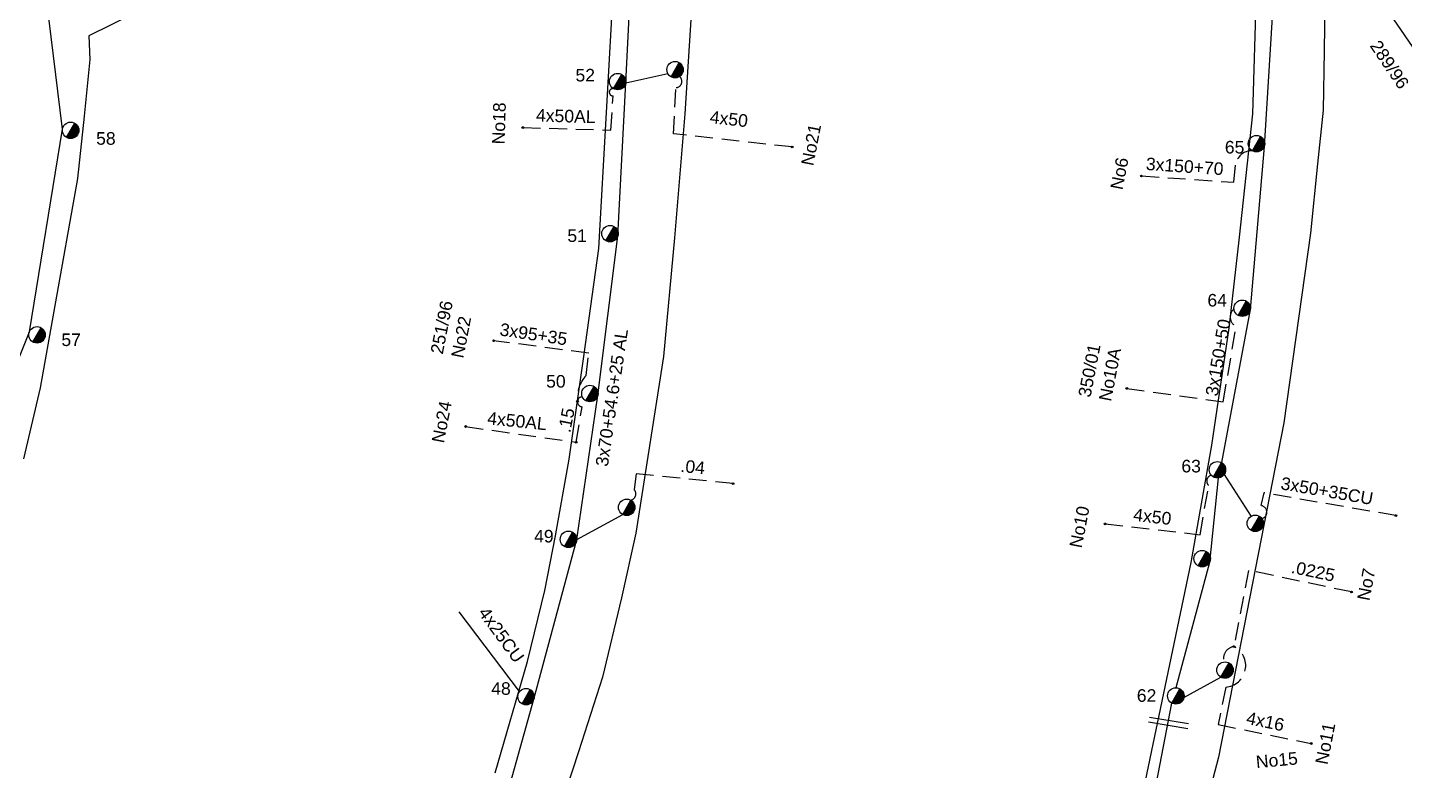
# Model space of a CAD drawing. Header units: millimetres. Extents: x 1421 to 11257, y 848 to 1896.
# Drawn here: x 9950.2 to 10147.1, y 1450.4 to 1556.8 of the extents above; entities that cross this region are included whole.
import ezdxf
from ezdxf.enums import TextEntityAlignment as Align

# ---------------------------------------------------------------- set-up
doc = ezdxf.new("R2010")
doc.units = ezdxf.units.MM
doc.linetypes.add('DASHED', pattern=[19.05, 12.7, -6.35])
for name, color, linetype, lineweight in [('.0225', 7, 'DASHED', 30), ('.04', 7, 'DASHED', 30), ('.15AL', 7, 'DASHED', 30), ('3x150+50', 7, 'Continuous', 30), ('3x150+70', 7, 'Continuous', 30), ('3x70+54.6+25 AL', 7, 'SYN_LINE', 30), ('4x16', 7, 'Continuous', 30), ('4x50', 7, 'Continuous', 30), ('Άγνωστα', 7, 'Continuous', 30), ('Καλωδια Χ.Τ 3x95+35', 7, 'DASHED', 30)]:
    doc.layers.add(name, color=color, linetype=linetype, lineweight=lineweight)
for name, color, linetype in [('3x50+35CU', 7, 'Continuous'), ('TEXT ΚΑΛΩΔΙΩΝ', 7, 'Continuous'), ('Στύλος ΦΜ', 7, 'Continuous'), ('Στύλος ΦΜ @ 1', 7, 'Continuous'), ('Συνδέσεις', 7, 'Continuous'), ('Τομή', 7, 'Continuous'), ('Υπόβαθρο ΔΕΗ', 7, 'Continuous')]:
    doc.layers.add(name, color=color, linetype=linetype)
doc.styles.add('arial', font='ARIAL.TTF', dxfattribs={"height": 3})
doc.styles.get("Standard").update_dxf_attribs({"font": 'ARIAL.TTF', "height": 1.8})
doc.linetypes.add('SYN_LINE', pattern='A,0.5,-0.0001,["/\\/\\/\\/",Standard,S=0.1,R=0,X=0,Y=-0.05],-0.25', length=0.7501)

# ---------------------------------------------------------------- blocks, each defined once
blk = doc.blocks.new('ΥΠΑΡΧΩΝ ΤΣΙΜΕΝΤΕΝΙΟΣ ΣΤΥΛΟΣ')
at = {"layer": 'Στύλος ΦΜ'}
blk.add_hatch(color=7, dxfattribs=at).paths.add_polyline_path([(-1.29, -2.28, 0.574793), (2.62, 0, 0.268822), (1.3, 2.27)])
at = {"layer": 'Στύλος ΦΜ', "color": 7}
blk.add_line((-1.29, -2.28), (1.3, 2.27), dxfattribs=at)
blk.add_circle((0, 0), 2.62, dxfattribs=at)
at = {"layer": 'Στύλος ΦΜ', "flags": 4}
for tag, p in [('ΑΡΙΘΜΟΣ', (-4.68, 8.05)), ('ΤΥΠΟΣ', (-4.91, 3.03))]:
    blk.add_attdef(tag, p, '', height=4, dxfattribs=at)
blk = doc.blocks.new('_ΣΥΝΔΕΣΗ')
at = {"layer": 'Συνδέσεις', "linetype": 'SYN_LINE', "ltscale": 40}
blk.add_hatch(color=256, dxfattribs=at).paths.add_polyline_path([(0.5, -0.01, 1), (-0.5, -0.01, 1)])
at = {"layer": 'Συνδέσεις'}
blk.add_circle((0, -0.01), 0.5, dxfattribs=at)
blk = doc.blocks.new('ΤΟΜΗ')
at = {"layer": 'Τομή', "ltscale": 40}
for p, q in [((11.33, -0.65), (-11.4, -0.65)), ((11.33, -3.42), (-11.4, -3.42))]:
    blk.add_line(p, q, dxfattribs=at)

msp = doc.modelspace()

# ---------------------------------------------------------------- linework, layer by layer
at = {"layer": '.0225', "color": 1, "linetype": 'DASHED', "lineweight": -3, "ltscale": 0.2}
msp.add_lwpolyline([(10139.71, 1475.98), (10124.97, 1479.07), (10122.86, 1468.17, 0.451981), (10121.44, 1465.97, -1.132693)], format="xyb", dxfattribs=at)
at = {"layer": '.04', "color": 5, "linetype": 'DASHED', "lineweight": -3, "ltscale": 0.2}
msp.add_lwpolyline([(10051.17, 1491.49), (10037.32, 1492.9), (10037, 1490.67, -0.597544), (10036.53, 1489.13, 4.80065)], format="xyb", dxfattribs=at)
at = {"layer": '.15AL', "color": 5, "linetype": 'DASHED', "lineweight": -3, "ltscale": 0.2}
msp.add_lwpolyline([(10028.7, 1497.42), (10029.56, 1502.5, -0.966692), (10029.6, 1503.92)], format="xyb", dxfattribs=at)
at = {"layer": '3x150+50', "color": 1, "linetype": 'DASHED', "lineweight": -3, "ltscale": 0.2}
msp.add_lwpolyline([(10107.53, 1505.12), (10121.35, 1503.21), (10123.18, 1513.99, -0.536504), (10122.88, 1516.5, -2.06227)], format="xyb", dxfattribs=at)
at = {"layer": '3x150+70', "color": 1, "linetype": 'DASHED', "lineweight": -3, "ltscale": 0.2}
msp.add_lwpolyline([(10109.62, 1535.54), (10122.84, 1534.64), (10123.1, 1537.08, -0.396883), (10125.51, 1539.14, -0.394857)], format="xyb", dxfattribs=at)
at = {"layer": '3x50+35CU', "color": 1, "linetype": 'DASHED', "lineweight": -3, "ltscale": 0.2}
msp.add_lwpolyline([(10146.06, 1486.91), (10127.16, 1490.18), (10126.7, 1488.34, -0.86452), (10126.88, 1486.49, 2.749196)], format="xyb", dxfattribs=at)
at = {"layer": '3x70+54.6+25 AL', "color": 1, "linetype": 'SYN_LINE', "lineweight": -3, "ltscale": 15}
for points in [[(10114.39, 1622.82), (10125.81, 1598.5), (10128.91, 1567.63), (10127.21, 1539.77), (10125.22, 1516.41), (10121.09, 1494.5)], [(9881.47, 1383.96), (9892.31, 1397.77), (9899.07, 1408.35), (9913.86, 1433.24), (9923.01, 1451.03), (9937.76, 1481.65), (9950.44, 1513.22), (9955.17, 1542.22), (9952.25, 1566.01)], [(10120.61, 1492.31), (10119.37, 1480.2), (10114.54, 1462.27)]]:
    msp.add_lwpolyline(points, dxfattribs=at)
at = {"layer": '3x70+54.6+25 AL', "color": 5, "linetype": 'SYN_LINE', "lineweight": -3, "ltscale": 15}
for points in [[(9994.77, 1397.79), (10006.39, 1417.05), (10017.35, 1441.66), (10022.66, 1460.64), (10028.79, 1483.5), (10031.83, 1504.13), (10034.68, 1526.94), (10035.82, 1548.87), (10036.81, 1568.91), (10031.53, 1600.28)], [(10020.61, 1461.72), (10011.94, 1473.12)]]:
    msp.add_lwpolyline(points, dxfattribs=at)
at = {"layer": '3x70+54.6+25 AL', "color": 5, "linetype": 'SYN_LINE', "lineweight": -3, "ltscale": 7}
for points in [[(10035.82, 1548.87), (10041.83, 1550.21)], [(10028.79, 1483.5), (10035.37, 1487.08)]]:
    msp.add_lwpolyline(points, dxfattribs=at)
at = {"layer": '3x70+54.6+25 AL', "color": 1, "linetype": 'SYN_LINE', "lineweight": -3, "ltscale": 8}
for points in [[(10121.46, 1492.79), (10125.33, 1486.81)], [(10115.7, 1460.87), (10121.02, 1463.78)]]:
    msp.add_lwpolyline(points, dxfattribs=at)
at = {"layer": '3x70+54.6+25 AL', "color": 30, "linetype": 'SYN_LINE', "lineweight": -3, "ltscale": 15}
msp.add_lwpolyline([(10051.39, 1316.16), (10065.77, 1337.6), (10075.75, 1354.72), (10084.52, 1374.27), (10097.22, 1402.19), (10108.1, 1429.58), (10113.97, 1460.07)], dxfattribs=at)
at = {"layer": '4x16', "color": 1, "linetype": 'DASHED', "lineweight": -3, "ltscale": 0.2}
msp.add_lwpolyline([(10122.86, 1468.17, -0.765055), (10121.7, 1462.37), (10120.63, 1457), (10133.95, 1454.28)], format="xyb", dxfattribs=at)
at = {"layer": '4x50', "color": 5, "linetype": 'DASHED', "lineweight": -3, "ltscale": 0.2}
for points in [[(10059.64, 1539.69), (10042.64, 1541.57), (10043.01, 1548.18, 0.676889), (10043.52, 1549.78, -0.553311)], [(10021.06, 1542.47), (10033.68, 1542.1), (10034, 1547, -1.146119), (10034.08, 1548.03, 0.27606)]]:
    msp.add_lwpolyline(points, format="xyb", dxfattribs=at)
msp.add_lwpolyline([(10012.89, 1499.67), (10028.7, 1497.42)], dxfattribs=at)
at = {"layer": '4x50', "color": 1, "linetype": 'DASHED', "lineweight": -3, "ltscale": 0.2}
msp.add_lwpolyline([(10104.44, 1485.73), (10118.03, 1484.18), (10119.25, 1491.22, -0.60692), (10119.64, 1492.69, -0.705121)], format="xyb", dxfattribs=at)
at = {"layer": 'Καλωδια Χ.Τ 3x95+35', "color": 5, "linetype": 'DASHED', "lineweight": -3, "ltscale": 0.2}
msp.add_lwpolyline([(10028.91, 1503.35, -0.215682), (10030.12, 1506.96), (10030.52, 1510.16), (10016.9, 1511.95)], format="xyb", dxfattribs=at)
at = {"layer": 'Υπόβαθρο ΔΕΗ', "lineweight": -3, "ltscale": 0.1}
for points in [[(10017.1, 1450.09), (10021.76, 1466.04), (10024.23, 1476.21), (10025.73, 1484.03), (10027.7, 1494.99), (10029.88, 1510.05), (10031.97, 1525.16), (10033.05, 1544.62), (10034.15, 1564.26), (10035.15, 1586.91), (10033.36, 1588.35), (10006.24, 1577.93), (9991.03, 1571.46), (9958.93, 1555.58), (9959.08, 1552.21), (9958.27, 1544.1), (9957.32, 1535.19), (9953.95, 1516.16), (9951.98, 1505.22), (9949.61, 1495.05)], [(10163.08, 1532.72), (10141.41, 1564.35), (10138.73, 1568.26), (10138.04, 1569.25), (10137.5, 1570.12), (10136.74, 1570.42), (10136.25, 1570.42), (10135.88, 1570.26), (10135.76, 1568.65), (10135.95, 1564.05), (10135.78, 1553.43), (10135.64, 1544.95), (10134.84, 1537.27), (10133.81, 1527.36), (10130.03, 1500.22), (10120.67, 1452.32), (10114.76, 1429.73)], [(10110.23, 1448.93), (10116.73, 1480.19), (10119.69, 1496.98), (10122.19, 1513.74), (10123.68, 1526.79), (10125.59, 1544.41), (10126.09, 1562.03)], [(10045.35, 1561.69), (10044.29, 1544.43), (10042.8, 1526.7), (10041.22, 1509.69), (10038.97, 1495.4), (10037.26, 1484.38), (10035.21, 1475.14), (10032.49, 1463.79), (10029.06, 1453.1), (10025.49, 1442.15)]]:
    msp.add_lwpolyline(points, dxfattribs=at)

# ---------------------------------------------------------------- block references
at = {"layer": 'Στύλος ΦΜ @ 1', "color": 1, "lineweight": -3, "ltscale": 40}
ref = msp.add_blockref('ΥΠΑΡΧΩΝ ΤΣΙΜΕΝΤΕΝΙΟΣ ΣΤΥΛΟΣ', (10034.66, 1549.05), dxfattribs=dict(at, xscale=0.4499999999998181, yscale=0.4499999999998181, zscale=0.4499999999998181))
ref.add_attrib('ΑΡΙΘΜΟΣ', '52', (10028.61, 1549.07), dxfattribs={"layer": 'Στύλος ΦΜ', "height": 1.8, "flags": 4})
at = {"layer": 'Στύλος ΦΜ @ 1', "color": 1, "lineweight": -3, "ltscale": 40, "xscale": 0.4499999999998181, "yscale": 0.4499999999998181, "zscale": 0.4499999999998181}
for p in [(10042.87, 1550.76), (10035.95, 1488.1), (10125.93, 1485.8), (10118.33, 1480.76), (10121.6, 1464.8)]:
    msp.add_blockref('ΥΠΑΡΧΩΝ ΤΣΙΜΕΝΤΕΝΙΟΣ ΣΤΥΛΟΣ', p, dxfattribs=at)
at = {"layer": 'Στύλος ΦΜ @ 1', "color": 1, "lineweight": -3, "ltscale": 40}
ref = msp.add_blockref('ΥΠΑΡΧΩΝ ΤΣΙΜΕΝΤΕΝΙΟΣ ΣΤΥΛΟΣ', (9956.34, 1542.08), dxfattribs=dict(at, xscale=0.4499999999998181, yscale=0.4499999999998181, zscale=0.4499999999998181))
ref.add_attrib('ΑΡΙΘΜΟΣ', '58', (9959.99, 1540.01), dxfattribs={"layer": 'Στύλος ΦΜ', "height": 1.8, "flags": 4})
ref = msp.add_blockref('ΥΠΑΡΧΩΝ ΤΣΙΜΕΝΤΕΝΙΟΣ ΣΤΥΛΟΣ', (10126.1, 1540.16), dxfattribs=dict(at, xscale=0.4499999999998181, yscale=0.4499999999998181, zscale=0.4499999999998181))
ref.add_attrib('ΑΡΙΘΜΟΣ', '65', (10121.57, 1538.76), dxfattribs={"layer": 'Στύλος ΦΜ', "height": 1.8, "flags": 4})
ref = msp.add_blockref('ΥΠΑΡΧΩΝ ΤΣΙΜΕΝΤΕΝΙΟΣ ΣΤΥΛΟΣ', (10033.56, 1527.28), dxfattribs=dict(at, xscale=0.4499999999998181, yscale=0.4499999999998181, zscale=0.4499999999998181))
ref.add_attrib('ΑΡΙΘΜΟΣ', '51', (10027.45, 1526.09), dxfattribs={"layer": 'Στύλος ΦΜ', "height": 1.8, "flags": 4})
ref = msp.add_blockref('ΥΠΑΡΧΩΝ ΤΣΙΜΕΝΤΕΝΙΟΣ ΣΤΥΛΟΣ', (10124.06, 1516.6), dxfattribs=dict(at, xscale=0.4499999999998181, yscale=0.4499999999998181, zscale=0.4499999999998181))
ref.add_attrib('ΑΡΙΘΜΟΣ', '64', (10119.08, 1516.85), dxfattribs={"layer": 'Στύλος ΦΜ', "height": 1.8, "flags": 4})
ref = msp.add_blockref('ΥΠΑΡΧΩΝ ΤΣΙΜΕΝΤΕΝΙΟΣ ΣΤΥΛΟΣ', (9951.53, 1512.79), dxfattribs=dict(at, xscale=0.4499999999998181, yscale=0.4499999999998181, zscale=0.4499999999998181))
ref.add_attrib('ΑΡΙΘΜΟΣ', '57', (9955.02, 1511.19), dxfattribs={"layer": 'Στύλος ΦΜ', "height": 1.8, "flags": 4})
ref = msp.add_blockref('ΥΠΑΡΧΩΝ ΤΣΙΜΕΝΤΕΝΙΟΣ ΣΤΥΛΟΣ', (10030.68, 1504.39), dxfattribs=dict(at, xscale=0.4499999999998181, yscale=0.4499999999998181, zscale=0.4499999999998181))
ref.add_attrib('ΑΡΙΘΜΟΣ', '50', (10024.41, 1505.24), dxfattribs={"layer": 'Στύλος ΦΜ', "height": 1.8, "flags": 4})
ref = msp.add_blockref('ΥΠΑΡΧΩΝ ΤΣΙΜΕΝΤΕΝΙΟΣ ΣΤΥΛΟΣ', (10120.51, 1493.48), dxfattribs=dict(at, xscale=0.4499999999998181, yscale=0.4499999999998181, zscale=0.4499999999998181))
ref.add_attrib('ΑΡΙΘΜΟΣ', '63', (10115.35, 1493.1), dxfattribs={"layer": 'Στύλος ΦΜ', "height": 1.8, "flags": 4})
ref = msp.add_blockref('ΥΠΑΡΧΩΝ ΤΣΙΜΕΝΤΕΝΙΟΣ ΣΤΥΛΟΣ', (10027.61, 1483.51), dxfattribs=dict(at, xscale=0.4499999999998181, yscale=0.4499999999998181, zscale=0.4499999999998181))
ref.add_attrib('ΑΡΙΘΜΟΣ', '49', (10022.69, 1483.07), dxfattribs={"layer": 'Στύλος ΦΜ', "height": 1.8, "flags": 4})
ref = msp.add_blockref('ΥΠΑΡΧΩΝ ΤΣΙΜΕΝΤΕΝΙΟΣ ΣΤΥΛΟΣ', (10021.54, 1461), dxfattribs=dict(at, xscale=0.4499999999998181, yscale=0.4499999999998181, zscale=0.4499999999998181))
ref.add_attrib('ΑΡΙΘΜΟΣ', '48', (10016.55, 1461.26), dxfattribs={"layer": 'Στύλος ΦΜ', "height": 1.8, "flags": 4})
ref = msp.add_blockref('ΥΠΑΡΧΩΝ ΤΣΙΜΕΝΤΕΝΙΟΣ ΣΤΥΛΟΣ', (10114.55, 1461.1), dxfattribs=dict(at, xscale=0.4499999999998181, yscale=0.4499999999998181, zscale=0.4499999999998181))
ref.add_attrib('ΑΡΙΘΜΟΣ', '62', (10108.97, 1460.26), dxfattribs={"layer": 'Στύλος ΦΜ', "height": 1.8, "flags": 4})
at = {"layer": 'Συνδέσεις', "lineweight": -3, "xscale": 0.25, "yscale": 0.25, "zscale": 0.25}
for p in [(10021.06, 1542.47), (10059.64, 1539.69), (10109.62, 1535.54), (10016.9, 1511.95), (10107.53, 1505.12), (10028.9, 1503.28), (10012.89, 1499.67), (10028.7, 1497.42), (10051.17, 1491.49), (10104.44, 1485.73), (10146.06, 1486.92), (10139.71, 1475.98), (10122.86, 1468.17), (10133.95, 1454.29)]:
    msp.add_blockref('_ΣΥΝΔΕΣΗ', p, dxfattribs=at)
at = {"layer": 'Τομή', "lineweight": -3, "xscale": 0.2499999999999998, "yscale": 0.2499999999999998, "zscale": 0.2499999999999998, "rotation": 170.4780550685449}
msp.add_blockref('ΤΟΜΗ', (10113.42, 1456.77), dxfattribs=at)

# ---------------------------------------------------------------- texts
at = {"layer": 'TEXT ΚΑΛΩΔΙΩΝ', "lineweight": -3, "ltscale": 0.2, "style": 'arial'}
for s, rotation, p in [('4x50AL', 358.321, (10027.23, 1544.12)), ('4x50', 353.6769, (10050.58, 1543.71)), ('3x95+35', 351.4471, (10022.61, 1512.89)), ('   3x70+54.6+25 AL', 81.605, (10033.65, 1502.77)), ('4x50AL', 354.1791, (10020.25, 1500.46)), ('   .15', 78.9004, (10027.1, 1499.55)), ('   .04', 354.1791, (10044.37, 1494)), ('4x25CU', 306.1006, (10018.01, 1469.85))]:
    msp.add_text(s, height=1.8, rotation=rotation, dxfattribs=at).set_placement(p, align=Align.MIDDLE_CENTER)
at = {"layer": 'TEXT ΚΑΛΩΔΙΩΝ', "lineweight": -3, "ltscale": 15, "style": 'arial'}
for s, rotation, p in [('3x150+70', 356.098, (10115.83, 1536.92)), ('3x150+50', 80.3622, (10120.6, 1509.55)), ('3x50+35CU', 350.185, (10136.2, 1490.45)), ('4x50', 353.5057, (10111.2, 1486.77)), ('.0225', 348.1519, (10134.22, 1478.97)), ('4x16', 348.4562, (10127.37, 1457.46))]:
    msp.add_text(s, height=1.8, rotation=rotation, dxfattribs=at).set_placement(p, align=Align.MIDDLE_CENTER)
at = {"layer": 'Άγνωστα', "lineweight": -3, "ltscale": 0.2, "char_height": 1.8, "width": 18.6352, "attachment_point": 1, "style": 'arial'}
for s, insert, rotation in [('289/96', (10143.76, 1555.18), 304), ('No18', (10016.67, 1540.09), 88.3148), ('No21', (10060.88, 1537.24), 79), ('No6', (10105.15, 1533.8), 79), ('251/96\\PNo22', (10007.84, 1510.27), 79), ('\\A1;350/01\\PNo10A', (10100.56, 1504.09), 79), ('No24', (10008, 1497.55), 79), ('No10', (10099.3, 1482.52), 79), ('No7', (10140.49, 1474.97), 79), ('No11', (10134.49, 1451.51), 79), ('No15', (10125.93, 1452.53), 5.463)]:
    msp.add_mtext(s, dxfattribs=dict(at, insert=insert, rotation=rotation))

doc.saveas('drawing.dxf')
